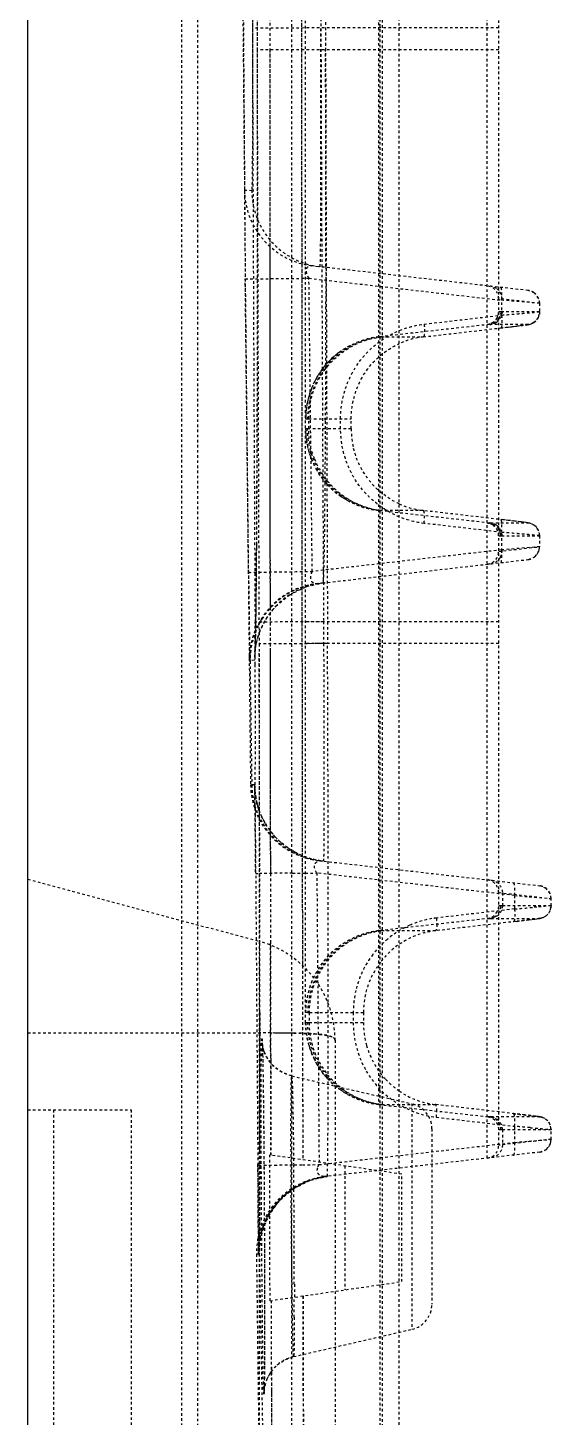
# Model space of a CAD drawing. Header units: millimetres. Extents: x 2604 to 3411, y 1248 to 1867.
# Drawn here: x 3254.2 to 3274.7, y 1480 to 1534.2 of the extents above; entities that cross this region are included whole.
import ezdxf

# ---------------------------------------------------------------- set-up
doc = ezdxf.new("R2010")
doc.units = ezdxf.units.MM
doc.linetypes.add('HIDDEN', pattern=[0.2, 0.1, -0.1])
doc.layers.add('DEFAULT_2', color=8, linetype='HIDDEN')

msp = doc.modelspace()

# ---------------------------------------------------------------- linework, layer by layer
at = {"color": 7, "linetype": 'Continuous'}
msp.add_line((3254.223, 1355.021), (3254.223, 1785.021), dxfattribs=at)
at = {"layer": 'DEFAULT_2', "color": 8, "linetype": 'HIDDEN'}
for p, q in [((3268.726, 1448.935), (3268.726, 1703.845)), ((3267.971, 1692.99), (3267.971, 1452.453)), ((3268.061, 1693.352), (3268.061, 1451.562)), ((3260.229, 1691.586), (3260.229, 1453.415)), ((3260.847, 1691.569), (3260.847, 1453.446)), ((3264.524, 1691.391), (3264.521, 1453.786)), ((3272.163, 1490.139), (3272.163, 1648.343)), ((3272.609, 1490.638), (3272.609, 1647.844)), ((3267.923, 1646.252), (3267.923, 1492.23)), ((3265.071, 1495.425), (3265.071, 1643.057)), ((3262.485, 1555.858), (3262.712, 1524.445)), ((3263.159, 1543.081), (3263.178, 1533.388)), ((3272.609, 1534.25), (3262.994, 1534.239)), ((3265.849, 1534.251), (3265.851, 1533.395)), ((3263.177, 1533.388), (3263.178, 1533.388)), ((3263.177, 1533.388), (3263.179, 1521.17)), ((3272.609, 1533.395), (3263.193, 1533.388)), ((3263.669, 1533.389), (3263.671, 1525.753)), ((3262.677, 1527.917), (3262.965, 1527.904)), ((3262.684, 1527.92), (3262.685, 1527.65)), ((3262.686, 1527.919), (3262.684, 1527.919)), ((3262.685, 1527.65), (3262.693, 1526.632)), ((3262.693, 1526.632), (3262.714, 1524.527)), ((3263.671, 1525.753), (3263.682, 1511.621)), ((3273.763, 1523.996), (3265.359, 1524.954)), ((3265.857, 1524.93), (3265.856, 1524.37)), ((3262.712, 1524.445), (3262.921, 1504.701)), ((3262.843, 1512.996), (3262.714, 1524.445)), ((3265.201, 1524.476), (3272.719, 1523.619)), ((3265.33, 1513.033), (3265.201, 1524.476)), ((3274.205, 1523.497), (3272.623, 1523.678)), ((3272.719, 1523.035), (3272.741, 1523.664)), ((3272.614, 1523.171), (3272.609, 1523.171)), ((3272.629, 1523.172), (3272.614, 1523.171)), ((3272.69, 1523.171), (3272.629, 1523.172)), ((3272.704, 1523.171), (3272.69, 1523.171)), ((3272.741, 1523.17), (3272.704, 1523.171)), ((3274.211, 1523.497), (3272.719, 1523.619)), ((3274.205, 1523.17), (3272.741, 1523.17)), ((3274.205, 1523.497), (3274.211, 1523.497)), ((3274.205, 1523.497), (3274.205, 1523.17)), ((3274.211, 1523.17), (3274.205, 1523.17)), ((3272.246, 1522.672), (3267.923, 1522.188)), ((3269.698, 1522.685), (3272.719, 1523.035)), ((3273.761, 1522.671), (3272.297, 1522.671)), ((3272.966, 1522.568), (3273.442, 1522.626)), ((3273.442, 1522.626), (3273.645, 1522.652)), ((3267.924, 1522.188), (3267.989, 1522.187)), ((3268.034, 1522.186), (3269.666, 1522.186)), ((3269.666, 1522.186), (3272.966, 1522.568)), ((3263.179, 1521.17), (3263.149, 1514.111)), ((3265.847, 1521.037), (3265.845, 1520.426)), ((3265.071, 1518.993), (3265.072, 1518.993)), ((3265.072, 1518.993), (3265.072, 1518.993)), ((3265.072, 1518.993), (3265.107, 1518.993)), ((3265.107, 1518.993), (3265.144, 1518.992)), ((3265.144, 1518.992), (3265.194, 1518.991)), ((3265.194, 1518.991), (3266.851, 1518.991)), ((3265.194, 1518.604), (3265.194, 1518.991)), ((3265.838, 1518.899), (3265.836, 1518.506)), ((3266.438, 1518.604), (3266.438, 1518.991)), ((3266.851, 1518.604), (3266.851, 1518.991)), ((3265.071, 1518.602), (3265.071, 1518.602)), ((3265.072, 1518.602), (3265.071, 1518.602)), ((3265.144, 1518.604), (3265.072, 1518.602)), ((3265.194, 1518.604), (3265.144, 1518.604)), ((3266.851, 1518.604), (3265.194, 1518.604)), ((3265.827, 1517.132), (3265.822, 1516.483)), ((3272.246, 1514.923), (3267.923, 1515.407)), ((3267.989, 1515.408), (3267.924, 1515.407)), ((3269.666, 1515.409), (3268.034, 1515.409)), ((3273.206, 1514.999), (3269.666, 1515.409)), ((3272.689, 1515.06), (3272.688, 1515.06)), ((3273.526, 1514.959), (3273.206, 1514.999)), ((3272.719, 1514.56), (3269.698, 1514.91)), ((3272.297, 1514.924), (3273.761, 1514.924)), ((3272.741, 1513.831), (3272.719, 1514.56)), ((3263.149, 1514.111), (3263.129, 1511.876)), ((3272.609, 1514.425), (3272.611, 1514.424)), ((3272.609, 1513.815), (3274.205, 1513.998)), ((3272.614, 1514.424), (3272.655, 1514.423)), ((3272.655, 1514.423), (3272.69, 1514.424)), ((3272.69, 1514.424), (3272.723, 1514.425)), ((3274.211, 1513.998), (3272.719, 1513.875)), ((3272.723, 1514.425), (3274.205, 1514.425)), ((3274.205, 1514.425), (3274.211, 1514.425)), ((3274.205, 1514.425), (3274.205, 1513.998)), ((3274.205, 1513.998), (3274.211, 1513.998)), ((3272.719, 1513.875), (3265.33, 1513.033)), ((3265.539, 1512.561), (3273.763, 1513.499)), ((3263.129, 1511.876), (3263.116, 1510.941)), ((3263.682, 1511.621), (3263.683, 1510.205)), ((3265.771, 1511.072), (3263.098, 1511.055)), ((3263.116, 1510.941), (3263.107, 1510.481)), ((3272.609, 1511.072), (3265.071, 1511.072)), ((3265.771, 1511.072), (3265.774, 1510.214)), ((3265.927, 1510.218), (3263.253, 1510.205)), ((3263.253, 1510.205), (3263.254, 1510.205)), ((3263.253, 1510.205), (3263.258, 1465.442)), ((3263.253, 1510.205), (3263.255, 1509.88)), ((3263.683, 1510.205), (3263.683, 1509.933)), ((3272.609, 1510.218), (3265.071, 1510.218)), ((3263.068, 1509.57), (3262.866, 1509.541)), ((3263.092, 1509.946), (3263.091, 1509.933)), ((3263.683, 1509.933), (3263.684, 1509.541)), ((3262.866, 1509.541), (3262.901, 1509.529)), ((3262.901, 1509.529), (3262.895, 1509.529)), ((3262.901, 1509.529), (3262.968, 1504.702)), ((3263.684, 1509.541), (3263.69, 1504.699)), ((3262.921, 1504.699), (3263.076, 1504.706)), ((3263.095, 1504.705), (3262.921, 1504.698)), ((3262.968, 1504.696), (3262.921, 1504.699)), ((3262.921, 1504.698), (3262.968, 1504.696)), ((3263.69, 1504.699), (3263.69, 1504.515)), ((3263.084, 1504.515), (3263.082, 1504.547)), ((3263.082, 1504.539), (3263.084, 1504.474)), ((3263.084, 1504.474), (3263.09, 1504.218)), ((3263.09, 1504.218), (3263.099, 1503.545)), ((3263.69, 1504.515), (3263.693, 1502.722)), ((3263.099, 1503.545), (3263.12, 1501.357)), ((3263.693, 1502.722), (3263.695, 1501.244)), ((3265.595, 1501.749), (3274.215, 1500.767)), ((3254.223, 1501.021), (3263.258, 1498.6)), ((3263.12, 1501.357), (3263.226, 1487.218)), ((3263.121, 1501.244), (3263.121, 1501.244)), ((3263.695, 1501.244), (3263.699, 1498.6)), ((3264.559, 1501.258), (3265.056, 1501.262)), ((3265.056, 1501.262), (3265.509, 1501.265)), ((3273.228, 1500.386), (3265.509, 1501.265)), ((3265.509, 1501.265), (3265.597, 1489.884)), ((3272.609, 1500.502), (3274.654, 1500.269)), ((3272.756, 1500.485), (3272.756, 1499.993)), ((3273.228, 1500.386), (3273.228, 1499.862)), ((3273.228, 1500.386), (3273.799, 1500.339)), ((3273.228, 1499.862), (3270.179, 1499.508)), ((3272.609, 1499.993), (3272.615, 1499.994)), ((3272.615, 1499.994), (3272.7, 1499.994)), ((3272.7, 1499.994), (3272.756, 1499.993)), ((3272.756, 1499.993), (3274.654, 1499.993)), ((3273.799, 1500.339), (3274.586, 1500.274)), ((3274.094, 1499.936), (3273.926, 1499.921)), ((3274.586, 1500.274), (3274.661, 1500.268)), ((3274.661, 1500.268), (3274.654, 1500.269)), ((3274.654, 1499.993), (3274.654, 1500.269)), ((3274.654, 1499.993), (3274.661, 1499.992)), ((3272.255, 1499.494), (3267.923, 1499.011)), ((3273.286, 1499.375), (3270.132, 1499.008)), ((3272.312, 1499.494), (3274.21, 1499.494)), ((3273.286, 1499.375), (3273.786, 1499.434)), ((3273.786, 1499.434), (3274.019, 1499.464)), ((3267.997, 1499.009), (3267.924, 1499.011)), ((3270.132, 1499.008), (3268.047, 1499.008)), ((3263.699, 1498.6), (3263.699, 1498.433)), ((3263.699, 1498.433), (3263.699, 1498.6)), ((3263.699, 1498.433), (3263.705, 1494.797)), ((3263.714, 1490.254), (3263.699, 1498.433)), ((3264.946, 1497.636), (3264.96, 1490.073)), ((3263.285, 1495.814), (3263.276, 1489.19)), ((3265.072, 1495.815), (3265.071, 1495.815)), ((3265.152, 1495.814), (3265.072, 1495.815)), ((3265.208, 1495.813), (3265.152, 1495.814)), ((3267.328, 1495.813), (3265.208, 1495.813)), ((3265.208, 1495.813), (3265.208, 1495.427)), ((3266.932, 1495.813), (3266.932, 1495.427)), ((3267.328, 1495.813), (3267.328, 1495.427)), ((3254.223, 1495.021), (3263.258, 1495.021)), ((3265.071, 1495.425), (3265.072, 1495.425)), ((3265.072, 1495.425), (3265.152, 1495.426)), ((3265.152, 1495.426), (3265.208, 1495.427)), ((3265.208, 1495.427), (3267.328, 1495.427)), ((3263.386, 1494.437), (3263.393, 1494.168)), ((3263.705, 1494.797), (3263.706, 1494.64)), ((3263.706, 1494.64), (3263.707, 1493.907)), ((3266.223, 1494.736), (3266.223, 1469.305)), ((3263.393, 1494.168), (3263.401, 1493.802)), ((3263.707, 1493.907), (3263.708, 1493.342)), ((3263.401, 1493.802), (3263.417, 1492.786)), ((3263.708, 1493.342), (3263.714, 1490.254)), ((3264.529, 1493.343), (3269.222, 1492.259)), ((3263.417, 1492.786), (3263.44, 1490.613)), ((3267.923, 1492.229), (3272.255, 1491.746)), ((3267.924, 1492.229), (3267.997, 1492.231)), ((3268.047, 1492.232), (3270.132, 1492.232)), ((3269.222, 1492.259), (3269.222, 1483.458)), ((3273.631, 1491.825), (3270.132, 1492.232)), ((3254.223, 1492.021), (3258.265, 1492.021)), ((3255.223, 1492.021), (3255.223, 1472.021)), ((3258.265, 1492.021), (3258.265, 1472.021)), ((3270.179, 1491.733), (3273.228, 1491.379)), ((3274.21, 1491.747), (3272.312, 1491.747)), ((3273.181, 1491.878), (3273.18, 1491.878)), ((3273.864, 1491.796), (3273.631, 1491.825)), ((3270.001, 1491.28), (3270.001, 1484.437)), ((3272.615, 1491.246), (3272.609, 1491.247)), ((3272.7, 1491.247), (3272.615, 1491.246)), ((3272.756, 1491.247), (3272.7, 1491.247)), ((3274.654, 1491.247), (3272.756, 1491.247)), ((3272.756, 1491.247), (3272.756, 1490.655)), ((3273.228, 1491.379), (3273.228, 1490.754)), ((3274.661, 1491.248), (3274.654, 1491.247)), ((3274.654, 1490.871), (3274.654, 1491.247)), ((3263.44, 1490.613), (3263.463, 1486.742)), ((3265.597, 1489.884), (3273.228, 1490.754)), ((3274.654, 1490.871), (3272.609, 1490.638)), ((3273.228, 1490.754), (3273.798, 1490.801)), ((3273.798, 1490.801), (3274.582, 1490.865)), ((3274.582, 1490.865), (3274.661, 1490.872)), ((3274.661, 1490.872), (3274.654, 1490.871)), ((3263.281, 1490.427), (3263.28, 1490.23)), ((3268.826, 1489.512), (3263.668, 1490.261)), ((3263.682, 1484.573), (3263.668, 1490.261)), ((3264.602, 1490.138), (3264.604, 1489.908)), ((3274.214, 1490.372), (3265.839, 1489.418)), ((3263.209, 1489.859), (3263.209, 1489.859)), ((3264.629, 1489.876), (3264.945, 1489.879)), ((3264.945, 1489.879), (3265.597, 1489.884)), ((3266.606, 1489.834), (3266.606, 1484.998)), ((3268.826, 1485.32), (3268.826, 1489.512)), ((3263.276, 1489.19), (3263.268, 1487.67)), ((3265.782, 1489.409), (3265.897, 1489.425)), ((3263.268, 1487.67), (3263.262, 1487.088)), ((3263.226, 1487.218), (3263.227, 1486.654)), ((3263.224, 1486.402), (3263.15, 1486.391)), ((3263.263, 1486.38), (3263.15, 1486.392)), ((3263.15, 1486.391), (3263.593, 1452.716)), ((3263.234, 1486.382), (3263.263, 1486.38)), ((3263.463, 1486.742), (3263.468, 1483.355)), ((3263.682, 1484.573), (3268.826, 1485.32)), ((3264.631, 1485.216), (3264.631, 1484.677)), ((3265.064, 1452.653), (3264.971, 1484.76)), ((3263.726, 1484.58), (3263.731, 1482.39)), ((3263.726, 1484.58), (3263.775, 1465.634)), ((3263.468, 1483.355), (3263.463, 1482.016)), ((3264.606, 1482.392), (3269.222, 1483.458)), ((3263.463, 1482.016), (3263.46, 1481.566)), ((3263.731, 1482.39), (3263.732, 1481.757)), ((3263.732, 1481.757), (3263.734, 1481.076)), ((3263.734, 1481.076), (3263.734, 1480.922)), ((3263.734, 1480.922), (3263.747, 1475.849))]:
    msp.add_line(p, q, dxfattribs=at)
for points in [[(3274.211, 1523.497), (3274.178, 1523.678), (3274.016, 1523.894), (3273.766, 1523.996)], [(3273.645, 1522.652), (3273.712, 1522.661), (3273.761, 1522.668), (3273.803, 1522.675), (3273.876, 1522.696), (3273.987, 1522.751), (3274.094, 1522.847), (3274.174, 1522.98), (3274.211, 1523.146), (3274.211, 1523.17)], [(3274.211, 1514.425), (3274.211, 1514.454), (3274.171, 1514.622), (3274.086, 1514.757), (3273.975, 1514.852), (3273.86, 1514.905), (3273.795, 1514.921), (3273.76, 1514.927), (3273.721, 1514.933), (3273.67, 1514.94), (3273.526, 1514.959)], [(3273.766, 1513.499), (3274.021, 1513.604), (3274.182, 1513.828), (3274.211, 1513.998)], [(3263.091, 1509.933), (3263.09, 1509.901), (3263.09, 1509.904), (3263.099, 1509.989), (3263.138, 1510.222), (3263.259, 1510.642), (3263.512, 1511.163), (3263.913, 1511.681), (3264.45, 1512.123), (3265.117, 1512.445), (3265.742, 1512.585)], [(3263.107, 1510.481), (3263.099, 1510.148), (3263.095, 1510.03), (3263.092, 1509.946)], [(3265.749, 1501.732), (3265.657, 1501.744), (3265.299, 1501.818), (3264.962, 1501.931), (3264.651, 1502.079), (3264.365, 1502.255), (3264.107, 1502.457), (3263.876, 1502.681), (3263.673, 1502.926), (3263.499, 1503.187), (3263.358, 1503.454), (3263.248, 1503.722), (3263.169, 1503.983), (3263.117, 1504.234), (3263.089, 1504.452), (3263.084, 1504.515)], [(3274.661, 1500.268), (3274.627, 1500.45), (3274.465, 1500.666), (3274.215, 1500.767)], [(3274.019, 1499.464), (3274.103, 1499.475), (3274.167, 1499.484), (3274.215, 1499.491), (3274.261, 1499.5), (3274.35, 1499.528), (3274.461, 1499.591), (3274.562, 1499.693), (3274.634, 1499.829), (3274.661, 1499.992)], [(3264.529, 1493.343), (3264.152, 1493.485), (3263.832, 1493.718), (3263.597, 1494.004), (3263.454, 1494.3), (3263.392, 1494.535), (3263.379, 1494.63), (3263.378, 1494.64)], [(3263.378, 1494.64), (3263.378, 1494.638), (3263.38, 1494.602), (3263.383, 1494.533), (3263.386, 1494.437)], [(3274.661, 1491.248), (3274.66, 1491.284), (3274.617, 1491.453), (3274.529, 1491.588), (3274.414, 1491.681), (3274.301, 1491.73), (3274.241, 1491.745), (3274.205, 1491.751), (3274.165, 1491.757), (3274.111, 1491.764), (3274.044, 1491.773), (3273.864, 1491.796)], [(3274.215, 1490.372), (3274.47, 1490.478), (3274.631, 1490.701), (3274.661, 1490.872)], [(3263.242, 1486.756), (3263.3, 1487.019), (3263.427, 1487.472), (3263.68, 1487.998), (3264.073, 1488.511), (3264.609, 1488.957), (3265.281, 1489.284), (3265.915, 1489.427)], [(3263.277, 1486.993), (3263.334, 1487.238), (3263.414, 1487.484), (3263.519, 1487.729), (3263.648, 1487.971), (3263.802, 1488.205), (3263.982, 1488.428), (3264.185, 1488.637), (3264.413, 1488.829), (3264.666, 1489.001), (3264.941, 1489.151), (3265.239, 1489.274), (3265.557, 1489.366), (3265.784, 1489.41)], [(3263.262, 1487.088), (3263.257, 1486.832), (3263.255, 1486.744), (3263.254, 1486.684), (3263.253, 1486.676)], [(3263.226, 1486.523), (3263.226, 1486.527), (3263.228, 1486.588), (3263.242, 1486.756)], [(3263.227, 1486.654), (3263.226, 1486.533), (3263.226, 1486.523)], [(3263.253, 1486.676), (3263.253, 1486.657), (3263.254, 1486.674), (3263.262, 1486.768)], [(3263.451, 1481.075), (3263.451, 1481.058), (3263.454, 1481.098), (3263.48, 1481.259), (3263.564, 1481.519), (3263.722, 1481.801), (3263.962, 1482.065), (3264.28, 1482.275), (3264.606, 1482.392)], [(3263.46, 1481.566), (3263.456, 1481.255), (3263.453, 1481.151), (3263.452, 1481.082), (3263.451, 1481.075)]]:
    msp.add_lwpolyline(points, dxfattribs=at)
for centre, radius, start, end in [((26375.927, 1535.698), 23111.012, 179.7026243, 180.1131093), ((15571.86, 1562.13), 12306.042, 179.6920846, 180.2416983), ((13296.395, 1567.624), 10033.456, 179.6584916, 180.1906419), ((13284.908, 1567.624), 10019.296, 180.0538204, 180.3233974), ((26373.523, 1535.743), 23108.608, 179.9463304, 180.0944827), ((13296.141, 1567.625), 10033.203, 180.0643256, 180.3230487), ((15557.857, 1562.125), 12294.713, 180.0264855, 180.2419581), ((26390.828, 1535.69), 23127.159, 179.9485907, 180.0918874), ((8464.352, 1579.375), 5201.921, 180.259557, 180.566756), ((1142.004, 1527.762), 2123.854, 359.923609, 0.151977), ((3265.699, 1527.95), 3.015, 180.5586, 263.4977), ((3265.98, 1527.918), 3.015, 180.2502, 263.4939), ((3272.106, 1523.679), 0.502, 0, 83.5), ((3272.106, 1523.171), 0.502, 276.5, 0), ((3272.296, 1524.534), 1.863, 268.9497, 270.0422), ((3272.24, 1523.168), 0.5, 304.4058, 319.3911), ((3268.287, 1518.993), 3.216, 96.5, 180), ((3270.034, 1519.043), 3.165, 96.6662, 114.4207), ((3268.369, 1518.824), 3.395, 117.1185, 126.3225), ((3268.487, 1518.922), 3.419, 152.9077, 158.6382), ((3268.287, 1518.602), 3.216, 180, 263.5), ((3270.119, 1518.606), 3.268, 180.0267, 193.2975), ((3268.483, 1518.671), 3.414, 201.0132, 207.7996), ((3268.403, 1518.595), 3.207, 201.2858, 263.4045), ((3268.379, 1518.788), 3.415, 235.741, 242.5226), ((3270.035, 1518.555), 3.168, 245.5495, 263.3251), ((3263.916, 1438.341), 77.219, 82.89629, 83.47705), ((3272.106, 1514.425), 0.502, 0.0054, 83.5007), ((3272.29, 1513.459), 1.465, 90.4511, 91.7349), ((3272.24, 1514.427), 0.5, 40.6089, 55.5942), ((3273.704, 1514.427), 0.501, 27.6996, 83.4183), ((3272.106, 1513.815), 0.502, 276.5, 0), ((3265.88, 1509.566), 3.015, 96.5, 180.4797), ((3265.916, 1509.57), 3.015, 96.502, 180.7669), ((3266.083, 1509.589), 3.015, 96.5007, 180.3586), ((3265.967, 1509.537), 3.08, 147.6759, 152.7664), ((-441.837, 1494.784), 3705.123, 0.058195, 0.233448), ((3265.936, 1504.745), 3.015, 180.8747, 263.5), ((3265.983, 1504.74), 3.015, 180.8225, 263.5006), ((3266.091, 1504.727), 3.015, 180.4053, 263.5004), ((3266.886, 1173.342), 327.924, 90.40662, 90.63067), ((3272.106, 1500.502), 0.502, 0, 83.5), ((3272.112, 1499.994), 0.502, 276.4884, 0.0214), ((3272.198, 1499.993), 0.502, 276.5879, 0.0623), ((3258.325, 1678.166), 178.926, 274.77759, 275.00204), ((3270.606, 1495.882), 3.651, 99.465, 113.7223), ((3270.594, 1495.943), 3.589, 96.6332, 99.4413), ((3268.287, 1495.815), 3.216, 96.5, 180), ((3270.594, 1495.914), 3.617, 113.7534, 129.9361), ((3270.499, 1495.885), 3.145, 96.7022, 129.2239), ((3262.223, 1494.736), 4, 0, 75), ((568.32, 1495.5), 2694.965, 359.892142, 0.064774), ((3270.646, 1495.84), 3.708, 129.9673, 142.6529), ((3270.539, 1495.84), 3.204, 129.2592, 142.7003), ((3270.564, 1495.823), 3.235, 142.7416, 179.9742), ((3270.719, 1495.811), 3.787, 166.7327, 179.9727), ((3263.516, 1331.96), 163.061, 89.92956, 90.09038), ((3263.597, 1409.164), 85.856, 89.75718, 89.92088), ((3263.727, 1437.687), 57.334, 89.12217, 89.76567), ((3268.287, 1495.425), 3.216, 180, 263.5), ((3270.688, 1495.424), 3.756, 180.0287, 210.1734), ((3270.612, 1495.429), 3.285, 180.0429, 195.7359), ((3264.843, 1494.805), 1.477, 180.3067, 186.2989), ((3268.53, 1495.513), 3.465, 196.3249, 201.0354), ((3270.563, 1495.417), 3.234, 195.7661, 222.9484), ((3268.503, 1495.503), 3.437, 201.0286, 205.3919), ((3268.442, 1495.473), 3.369, 205.3963, 207.7613), ((3270.644, 1495.4), 3.706, 210.1894, 234.5964), ((3268.132, 1495.292), 3.011, 222.5847, 229.984), ((3268.284, 1495.471), 3.246, 229.9614, 235.7023), ((3268.379, 1495.61), 3.415, 235.7005, 242.5236), ((3270.525, 1495.387), 3.186, 223.0205, 235.5587), ((3270.499, 1495.354), 3.144, 235.5903, 263.2989), ((3270.596, 1495.319), 3.611, 234.6633, 263.377), ((3268.996, 1491.28), 1.005, 0, 77), ((3272.112, 1491.247), 0.502, 359.9786, 83.5116), ((3272.198, 1491.247), 0.502, 359.9377, 83.4121), ((3256.319, 1289.532), 202.554, 85.03936, 85.21143), ((3272.106, 1490.638), 0.502, 276.5, 0), ((3271.037, 1490.516), 2.203, 3.9611, 6.1932), ((2824.436, 1485.363), 440.192, 0.47109, 0.59156), ((3266.165, 1486.421), 3.015, 96.5, 180.572), ((3266.278, 1486.433), 3.015, 96.5011, 181.0215), ((2729.874, 1484.584), 534.757, 0.06776, 0.4713), ((3266.247, 1486.45), 2.995, 110.9165, 113.8116), ((3266.23, 1486.437), 3.003, 131.6993, 147.5131), ((3266.265, 1486.392), 3.06, 129.1734, 131.6343), ((3228.686, 1487.443), 34.578, 358.866, 359.0468), ((8467.393, 1579.42), 5204.962, 181.024072, 181.359285), ((2976.036, 1484.793), 288.594, 359.82776, 359.97701), ((3268.996, 1484.437), 1.005, 283, 0), ((3264.919, 1480.93), 1.476, 174.4522, 180.33)]:
    msp.add_arc(centre, radius, start, end, dxfattribs=at)
for points in [[(3263.678, 1556.441), (3263.672, 1548.757), (3263.668, 1541.073), (3263.669, 1533.389)], [(3272.62, 1523.992), (3272.593, 1524.024), (3272.561, 1524.051), (3272.527, 1524.075)], [(3272.614, 1523.171), (3272.614, 1523.091), (3272.593, 1523.008), (3272.556, 1522.937)], [(3272.69, 1523.171), (3272.69, 1523.079), (3272.663, 1522.984), (3272.615, 1522.906)], [(3272.741, 1523.17), (3272.741, 1523.054), (3272.696, 1522.931), (3272.62, 1522.843)], [(3272.395, 1522.756), (3272.328, 1522.711), (3272.248, 1522.681), (3272.168, 1522.672)], [(3272.472, 1522.756), (3272.405, 1522.711), (3272.326, 1522.681), (3272.246, 1522.672)], [(3272.523, 1522.755), (3272.456, 1522.71), (3272.377, 1522.68), (3272.297, 1522.671)], [(3272.556, 1522.937), (3272.518, 1522.865), (3272.462, 1522.802), (3272.395, 1522.756)], [(3272.615, 1522.906), (3272.579, 1522.847), (3272.529, 1522.795), (3272.472, 1522.756)], [(3273.987, 1522.755), (3273.921, 1522.71), (3273.841, 1522.68), (3273.761, 1522.671)], [(3267.989, 1522.187), (3268.004, 1522.186), (3268.019, 1522.186), (3268.034, 1522.186)], [(3265.415, 1517.431), (3265.27, 1517.801), (3265.194, 1518.206), (3265.194, 1518.604)], [(3265.889, 1516.46), (3265.722, 1516.647), (3265.579, 1516.857), (3265.462, 1517.079)], [(3266.456, 1515.966), (3266.249, 1516.107), (3266.056, 1516.273), (3265.889, 1516.46)], [(3268.034, 1515.409), (3268.019, 1515.409), (3268.004, 1515.409), (3267.989, 1515.408)], [(3272.395, 1514.839), (3272.328, 1514.884), (3272.248, 1514.914), (3272.168, 1514.923)], [(3272.472, 1514.839), (3272.405, 1514.884), (3272.326, 1514.914), (3272.246, 1514.923)], [(3272.523, 1514.84), (3272.456, 1514.885), (3272.377, 1514.915), (3272.297, 1514.924)], [(3272.615, 1514.689), (3272.579, 1514.748), (3272.529, 1514.8), (3272.472, 1514.839)], [(3272.69, 1514.424), (3272.69, 1514.516), (3272.663, 1514.611), (3272.615, 1514.689)], [(3272.741, 1514.425), (3272.741, 1514.541), (3272.696, 1514.664), (3272.62, 1514.753)], [(3274.205, 1514.425), (3274.205, 1514.505), (3274.185, 1514.588), (3274.147, 1514.659)], [(3272.62, 1513.503), (3272.643, 1513.53), (3272.663, 1513.56), (3272.68, 1513.591)], [(3263.248, 1503.775), (3263.15, 1504.073), (3263.097, 1504.391), (3263.095, 1504.705)], [(3265.652, 1501.735), (3265.684, 1501.737), (3265.717, 1501.735), (3265.749, 1501.732)], [(3272.255, 1499.494), (3272.274, 1499.494), (3272.293, 1499.494), (3272.312, 1499.494)], [(3268.047, 1499.008), (3268.03, 1499.008), (3268.013, 1499.009), (3267.997, 1499.009)], [(3267.698, 1498.089), (3267.383, 1497.676), (3267.152, 1497.186), (3267.033, 1496.681)], [(3265.915, 1493.255), (3265.736, 1493.449), (3265.584, 1493.671), (3265.461, 1493.904)], [(3267.997, 1492.231), (3268.013, 1492.232), (3268.03, 1492.232), (3268.047, 1492.232)], [(3272.312, 1491.747), (3272.293, 1491.747), (3272.274, 1491.746), (3272.255, 1491.746)], [(3263.682, 1484.573), (3263.677, 1486.469), (3263.672, 1488.365), (3263.668, 1490.261)], [(3265.559, 1489.804), (3265.57, 1489.831), (3265.583, 1489.858), (3265.597, 1489.884)], [(3265.898, 1489.425), (3265.864, 1489.421), (3265.83, 1489.419), (3265.795, 1489.421)], [(3264.971, 1484.76), (3264.984, 1478.663), (3265.007, 1472.565), (3265.024, 1466.468)]]:
    msp.add_open_spline(points, degree=3, dxfattribs=at)
for points, knots in [([(3262.994, 1534.239), (3262.995, 1533.827), (3262.997, 1533.019), (3262.998, 1531.845), (3262.997, 1530.764), (3262.994, 1529.939), (3262.991, 1529.357), (3262.988, 1528.988), (3262.985, 1528.669), (3262.982, 1528.404), (3262.978, 1528.196), (3262.976, 1528.057), (3262.972, 1527.979), (3262.971, 1527.937), (3262.967, 1527.92), (3262.968, 1527.904), (3262.965, 1527.904)], [0, 0, 0, 0, 0.195082, 0.382814, 0.555691, 0.707247, 0.773141, 0.831594, 0.882031, 0.923959, 0.957001, 0.980806, 0.989174, 0.995166, 0.99877, 1, 1, 1, 1]), ([(3265.639, 1524.922), (3265.642, 1524.922), (3265.639, 1524.946), (3265.646, 1524.97), (3265.645, 1525.031), (3265.648, 1525.107), (3265.65, 1525.208), (3265.653, 1525.384), (3265.656, 1525.658), (3265.66, 1526.048), (3265.663, 1526.517), (3265.665, 1527.061), (3265.668, 1527.918), (3265.671, 1529.132), (3265.672, 1530.725), (3265.671, 1532.453), (3265.669, 1533.643), (3265.667, 1534.25)], [0, 0, 0, 0, 0.001206, 0.004805, 0.010794, 0.019161, 0.029891, 0.042967, 0.076009, 0.117937, 0.168377, 0.226832, 0.292731, 0.444301, 0.617189, 0.804922, 1, 1, 1, 1]), ([(3263.178, 1533.388), (3263.181, 1531.84), (3263.186, 1528.803), (3263.185, 1524.395), (3263.179, 1520.909), (3263.171, 1518.334), (3263.164, 1516.608), (3263.155, 1515.044), (3263.146, 1513.656), (3263.136, 1512.457), (3263.126, 1511.583), (3263.118, 1510.987), (3263.111, 1510.62), (3263.105, 1510.308), (3263.098, 1510.051), (3263.092, 1509.85), (3263.086, 1509.718), (3263.08, 1509.642), (3263.077, 1509.603), (3263.073, 1509.585), (3263.071, 1509.571), (3263.068, 1509.57)], [0, 0, 0, 0, 0.194977, 0.382455, 0.555243, 0.634027, 0.706715, 0.772601, 0.831063, 0.881526, 0.923519, 0.941203, 0.956624, 0.969747, 0.98054, 0.988971, 0.995025, 0.997159, 0.998695, 0.999637, 1, 1, 1, 1]), ([(3265.357, 1524.954), (3265.31, 1524.959), (3265.214, 1524.963), (3265.073, 1524.863), (3265.092, 1524.657), (3265.159, 1524.54), (3265.201, 1524.476)], [0, 0, 0, 0, 0.209, 0.403469, 0.667293, 1, 1, 1, 1]), ([(3262.714, 1524.445), (3262.712, 1524.448), (3262.74, 1524.443), (3262.757, 1524.449), (3262.82, 1524.447), (3262.893, 1524.45), (3262.995, 1524.45), (3263.173, 1524.453), (3263.449, 1524.456), (3263.829, 1524.461), (3264.263, 1524.466), (3264.726, 1524.471), (3265.042, 1524.474), (3265.201, 1524.476)], [0, 0, 0, 0, 0.003992, 0.016553, 0.038087, 0.068997, 0.109545, 0.159401, 0.285066, 0.441097, 0.618685, 0.808106, 1, 1, 1, 1]), ([(3265.856, 1524.37), (3265.855, 1524.081), (3265.853, 1522.97), (3265.85, 1521.859), (3265.847, 1521.037)], [0, 0, 0, 0, 0.260249, 1, 1, 1, 1]), ([(3272.527, 1524.075), (3272.475, 1524.111), (3272.398, 1524.146), (3272.317, 1524.161), (3272.297, 1524.163)], [0, 0, 0, 0, 0.761362, 1, 1, 1, 1]), ([(3272.741, 1523.664), (3272.741, 1523.692), (3272.73, 1523.81), (3272.678, 1523.924), (3272.62, 1523.992)], [0, 0, 0, 0, 0.238946, 1, 1, 1, 1]), ([(3272.719, 1523.619), (3272.726, 1523.68), (3272.735, 1523.795), (3272.736, 1523.955), (3272.726, 1524.052), (3272.704, 1524.117), (3272.688, 1524.119)], [0, 0, 0, 0, 0.359694, 0.686855, 0.904499, 1, 1, 1, 1]), ([(3273.987, 1523.912), (3273.969, 1523.923), (3273.9, 1523.964), (3273.82, 1523.99), (3273.761, 1523.996)], [0, 0, 0, 0, 0.261163, 1, 1, 1, 1]), ([(3274.205, 1523.497), (3274.205, 1523.536), (3274.185, 1523.695), (3274.087, 1523.844), (3273.987, 1523.912)], [0, 0, 0, 0, 0.243544, 1, 1, 1, 1]), ([(3272.719, 1523.035), (3272.915, 1523.051), (3273.198, 1523.075), (3273.554, 1523.106), (3273.774, 1523.126), (3273.953, 1523.142), (3274.074, 1523.153), (3274.144, 1523.162), (3274.181, 1523.164), (3274.197, 1523.169), (3274.211, 1523.167), (3274.211, 1523.17)], [0, 0, 0, 0, 0.394086, 0.566703, 0.715881, 0.837051, 0.926471, 0.958363, 0.981359, 0.995261, 1, 1, 1, 1]), ([(3274.205, 1523.17), (3274.205, 1523.09), (3274.165, 1522.926), (3274.053, 1522.801), (3273.987, 1522.755)], [0, 0, 0, 0, 0.500334, 1, 1, 1, 1]), ([(3266.438, 1518.991), (3266.438, 1519.441), (3266.603, 1520.348), (3267.312, 1521.523), (3268.386, 1522.367), (3269.257, 1522.635), (3269.698, 1522.685)], [0, 0, 0, 0, 0.251982, 0.502759, 0.752009, 1, 1, 1, 1]), ([(3269.698, 1522.685), (3269.705, 1522.622), (3269.714, 1522.507), (3269.714, 1522.347), (3269.706, 1522.252), (3269.683, 1522.187), (3269.666, 1522.186)], [0, 0, 0, 0, 0.372549, 0.689164, 0.903952, 1, 1, 1, 1]), ([(3272.246, 1522.672), (3272.239, 1522.672), (3272.219, 1522.673), (3272.198, 1522.673), (3272.184, 1522.673)], [0, 0, 0, 0, 0.312819, 1, 1, 1, 1]), ([(3272.719, 1523.035), (3272.726, 1522.972), (3272.736, 1522.856), (3272.735, 1522.697), (3272.728, 1522.602), (3272.705, 1522.537), (3272.688, 1522.536)], [0, 0, 0, 0, 0.372549, 0.689164, 0.903952, 1, 1, 1, 1]), ([(3272.688, 1522.536), (3272.837, 1522.553), (3273.086, 1522.581), (3273.494, 1522.633), (3273.586, 1522.641), (3273.778, 1522.671), (3273.761, 1522.671)], [0, 0, 0, 0, 0.416663, 0.749676, 0.953641, 1, 1, 1, 1]), ([(3267.989, 1522.187), (3267.615, 1522.144), (3266.861, 1521.902), (3265.897, 1521.188), (3265.298, 1520.147), (3265.144, 1519.369), (3265.144, 1518.992)], [0, 0, 0, 0, 0.243044, 0.499667, 0.75649, 1, 1, 1, 1]), ([(3265.194, 1518.991), (3265.194, 1519.379), (3265.337, 1520.163), (3265.953, 1521.179), (3266.889, 1521.91), (3267.65, 1522.142), (3268.034, 1522.186)], [0, 0, 0, 0, 0.250343, 0.500439, 0.750333, 1, 1, 1, 1]), ([(3267.924, 1522.188), (3267.832, 1522.178), (3267.451, 1522.115), (3267.082, 1521.98), (3266.821, 1521.846)], [0, 0, 0, 0, 0.239959, 1, 1, 1, 1]), ([(3266.358, 1521.56), (3266.167, 1521.419), (3265.813, 1521.093), (3265.551, 1520.691), (3265.443, 1520.479)], [0, 0, 0, 0, 0.500134, 1, 1, 1, 1]), ([(3266.851, 1518.991), (3266.851, 1519.599), (3267.204, 1520.835), (3268.178, 1521.675), (3268.725, 1521.924)], [0, 0, 0, 0, 0.502519, 1, 1, 1, 1]), ([(3265.845, 1520.426), (3265.844, 1520.295), (3265.842, 1519.786), (3265.84, 1519.277), (3265.838, 1518.899)], [0, 0, 0, 0, 0.258012, 1, 1, 1, 1]), ([(3265.303, 1520.168), (3265.265, 1520.071), (3265.136, 1519.692), (3265.072, 1519.289), (3265.072, 1518.993)], [0, 0, 0, 0, 0.259518, 1, 1, 1, 1]), ([(3265.295, 1517.447), (3265.259, 1517.542), (3265.134, 1517.915), (3265.072, 1518.311), (3265.072, 1518.602)], [0, 0, 0, 0, 0.259459, 1, 1, 1, 1]), ([(3267.989, 1515.408), (3267.615, 1515.451), (3266.861, 1515.693), (3265.896, 1516.407), (3265.298, 1517.449), (3265.144, 1518.226), (3265.144, 1518.604)], [0, 0, 0, 0, 0.243044, 0.499667, 0.75649, 1, 1, 1, 1]), ([(3265.836, 1518.506), (3265.835, 1518.387), (3265.832, 1517.928), (3265.829, 1517.47), (3265.827, 1517.132)], [0, 0, 0, 0, 0.26056, 1, 1, 1, 1]), ([(3269.698, 1514.91), (3269.256, 1514.961), (3268.384, 1515.229), (3267.31, 1516.075), (3266.602, 1517.249), (3266.438, 1518.155), (3266.438, 1518.604)], [0, 0, 0, 0, 0.248508, 0.497871, 0.748434, 1, 1, 1, 1]), ([(3268.723, 1515.672), (3268.286, 1515.871), (3267.491, 1516.483), (3267.05, 1517.383), (3266.939, 1517.854)], [0, 0, 0, 0, 0.498244, 1, 1, 1, 1]), ([(3265.822, 1516.483), (3265.819, 1516.11), (3265.808, 1514.986), (3265.797, 1513.862), (3265.775, 1513.111)], [0, 0, 0, 0, 0.331582, 1, 1, 1, 1]), ([(3267.924, 1515.407), (3267.83, 1515.418), (3267.442, 1515.482), (3267.068, 1515.621), (3266.803, 1515.759)], [0, 0, 0, 0, 0.239874, 1, 1, 1, 1]), ([(3269.698, 1514.91), (3269.705, 1514.973), (3269.714, 1515.088), (3269.714, 1515.248), (3269.706, 1515.343), (3269.683, 1515.408), (3269.666, 1515.409)], [0, 0, 0, 0, 0.372549, 0.689164, 0.903952, 1, 1, 1, 1]), ([(3272.719, 1514.56), (3272.726, 1514.623), (3272.736, 1514.738), (3272.736, 1514.897), (3272.728, 1514.993), (3272.706, 1515.058), (3272.689, 1515.06)], [0, 0, 0, 0, 0.370789, 0.686609, 0.902143, 1, 1, 1, 1]), ([(3272.168, 1514.923), (3272.172, 1514.923), (3272.198, 1514.922), (3272.224, 1514.923), (3272.246, 1514.923)], [0, 0, 0, 0, 0.138694, 1, 1, 1, 1]), ([(3272.614, 1514.424), (3272.614, 1514.505), (3272.574, 1514.668), (3272.462, 1514.794), (3272.395, 1514.839)], [0, 0, 0, 0, 0.500015, 1, 1, 1, 1]), ([(3274.211, 1514.425), (3274.211, 1514.428), (3274.197, 1514.426), (3274.181, 1514.432), (3274.144, 1514.434), (3274.075, 1514.442), (3273.953, 1514.453), (3273.775, 1514.47), (3273.554, 1514.489), (3273.198, 1514.52), (3272.916, 1514.544), (3272.719, 1514.56)], [0, 0, 0, 0, 0.004726, 0.018599, 0.04154, 0.073376, 0.162676, 0.283753, 0.432893, 0.605538, 1, 1, 1, 1]), ([(3273.761, 1514.924), (3273.78, 1514.924), (3273.565, 1514.956), (3273.546, 1514.957), (3273.465, 1514.967)], [0, 0, 0, 0, 0.189637, 1, 1, 1, 1]), ([(3273.761, 1513.498), (3273.878, 1513.512), (3274.113, 1513.63), (3274.205, 1513.877), (3274.205, 1513.998)], [0, 0, 0, 0, 0.494972, 1, 1, 1, 1]), ([(3272.297, 1513.331), (3272.326, 1513.335), (3272.447, 1513.361), (3272.559, 1513.431), (3272.62, 1513.503)], [0, 0, 0, 0, 0.238899, 1, 1, 1, 1]), ([(3272.68, 1513.591), (3272.709, 1513.647), (3272.735, 1513.728), (3272.741, 1513.811), (3272.741, 1513.831)], [0, 0, 0, 0, 0.761218, 1, 1, 1, 1]), ([(3272.688, 1513.376), (3272.704, 1513.378), (3272.726, 1513.443), (3272.736, 1513.54), (3272.735, 1513.7), (3272.726, 1513.815), (3272.719, 1513.875)], [0, 0, 0, 0, 0.095504, 0.313148, 0.640308, 1, 1, 1, 1]), ([(3262.842, 1513.075), (3262.848, 1512.622), (3262.856, 1511.964), (3262.868, 1511.127), (3262.875, 1510.595), (3262.883, 1510.16), (3262.885, 1509.838), (3262.896, 1509.641), (3262.891, 1509.552), (3262.895, 1509.529)], [0, 0, 0, 0, 0.383134, 0.556737, 0.708622, 0.833015, 0.925005, 0.980556, 1, 1, 1, 1]), ([(3262.843, 1512.996), (3263.258, 1513.008), (3264.086, 1513.015), (3264.915, 1513.029), (3265.33, 1513.033)], [0, 0, 0, 0, 0.499999, 1, 1, 1, 1]), ([(3265.33, 1513.033), (3265.294, 1512.967), (3265.241, 1512.84), (3265.274, 1512.64), (3265.422, 1512.559), (3265.52, 1512.559), (3265.569, 1512.565)], [0, 0, 0, 0, 0.328558, 0.583759, 0.787304, 1, 1, 1, 1]), ([(3265.775, 1513.111), (3265.773, 1513.035), (3265.768, 1512.904), (3265.762, 1512.753), (3265.755, 1512.666), (3265.752, 1512.622), (3265.747, 1512.601), (3265.745, 1512.585), (3265.742, 1512.585)], [0, 0, 0, 0, 0.432554, 0.743944, 0.853825, 0.932999, 0.981454, 1, 1, 1, 1]), ([(3263.105, 1509.407), (3263.105, 1509.542), (3263.103, 1510.092), (3263.1, 1510.641), (3263.098, 1511.055)], [0, 0, 0, 0, 0.246455, 1, 1, 1, 1]), ([(3265.774, 1510.214), (3265.776, 1509.653), (3265.78, 1508.56), (3265.783, 1506.981), (3265.785, 1505.539), (3265.785, 1504.283), (3265.784, 1503.372), (3265.782, 1502.767), (3265.781, 1502.415), (3265.777, 1502.137), (3265.778, 1501.932), (3265.769, 1501.807), (3265.774, 1501.746), (3265.769, 1501.73)], [0, 0, 0, 0, 0.198365, 0.386557, 0.558366, 0.708119, 0.830725, 0.880525, 0.922078, 0.955054, 0.979142, 0.994159, 1, 1, 1, 1]), ([(3265.914, 1489.427), (3265.916, 1489.427), (3265.916, 1489.44), (3265.92, 1489.455), (3265.921, 1489.489), (3265.925, 1489.555), (3265.928, 1489.671), (3265.932, 1489.845), (3265.936, 1490.069), (3265.939, 1490.341), (3265.942, 1490.661), (3265.946, 1491.181), (3265.95, 1491.944), (3265.954, 1492.99), (3265.956, 1494.201), (3265.958, 1495.567), (3265.958, 1497.074), (3265.958, 1499.322), (3265.953, 1502.366), (3265.943, 1506.215), (3265.933, 1508.866), (3265.926, 1510.218)], [0, 0, 0, 0, 0.000341, 0.001273, 0.002805, 0.004937, 0.010988, 0.019406, 0.030168, 0.043252, 0.058635, 0.076294, 0.118291, 0.168773, 0.227212, 0.293079, 0.365804, 0.444636, 0.617448, 0.804987, 1, 1, 1, 1]), ([(3263.095, 1504.705), (3263.097, 1504.705), (3263.096, 1504.716), (3263.099, 1504.728), (3263.099, 1504.756), (3263.101, 1504.811), (3263.103, 1504.908), (3263.105, 1505.054), (3263.106, 1505.241), (3263.108, 1505.466), (3263.109, 1505.728), (3263.11, 1506.147), (3263.111, 1506.75), (3263.11, 1507.555), (3263.108, 1508.453), (3263.106, 1509.081), (3263.105, 1509.407)], [0, 0, 0, 0, 0.001153, 0.004539, 0.010168, 0.018029, 0.040406, 0.071562, 0.111267, 0.159236, 0.21518, 0.278721, 0.426799, 0.599549, 0.792285, 1, 1, 1, 1]), ([(3263.12, 1501.312), (3263.119, 1501.534), (3263.115, 1501.969), (3263.11, 1502.599), (3263.104, 1503.178), (3263.098, 1503.683), (3263.093, 1504.05), (3263.088, 1504.293), (3263.086, 1504.434), (3263.082, 1504.543), (3263.083, 1504.625), (3263.075, 1504.67), (3263.08, 1504.695), (3263.076, 1504.699)], [0, 0, 0, 0, 0.196443, 0.385118, 0.558006, 0.708957, 0.832627, 0.882733, 0.924367, 0.957068, 0.980537, 0.994815, 1, 1, 1, 1]), ([(3265.509, 1501.265), (3265.444, 1501.367), (3265.355, 1501.566), (3265.522, 1501.72), (3265.609, 1501.733), (3265.652, 1501.735)], [0, 0, 0, 0, 0.584194, 0.792073, 1, 1, 1, 1]), ([(3263.121, 1501.244), (3263.123, 1501.247), (3263.139, 1501.241), (3263.165, 1501.247), (3263.216, 1501.245), (3263.254, 1501.246), (3263.276, 1501.246)], [0, 0, 0, 0, 0.064569, 0.253944, 0.566351, 1, 1, 1, 1]), ([(3272.312, 1500.984), (3272.431, 1500.971), (3272.665, 1500.851), (3272.756, 1500.604), (3272.756, 1500.485)], [0, 0, 0, 0, 0.499352, 1, 1, 1, 1]), ([(3273.224, 1500.811), (3273.222, 1500.818), (3273.217, 1500.839), (3273.209, 1500.86), (3273.199, 1500.872)], [0, 0, 0, 0, 0.309765, 1, 1, 1, 1]), ([(3273.228, 1500.386), (3273.237, 1500.465), (3273.244, 1500.607), (3273.239, 1500.751), (3273.224, 1500.811)], [0, 0, 0, 0, 0.559987, 1, 1, 1, 1]), ([(3274.654, 1500.269), (3274.654, 1500.389), (3274.562, 1500.636), (3274.327, 1500.754), (3274.21, 1500.768)], [0, 0, 0, 0, 0.504914, 1, 1, 1, 1]), ([(3272.756, 1499.993), (3272.756, 1499.874), (3272.665, 1499.627), (3272.431, 1499.507), (3272.312, 1499.494)], [0, 0, 0, 0, 0.500639, 1, 1, 1, 1]), ([(3273.228, 1499.862), (3273.237, 1499.779), (3273.245, 1499.636), (3273.239, 1499.491), (3273.224, 1499.431)], [0, 0, 0, 0, 0.5751, 1, 1, 1, 1]), ([(3274.661, 1499.992), (3274.661, 1499.989), (3274.641, 1499.992), (3274.62, 1499.984), (3274.57, 1499.982), (3274.508, 1499.974), (3274.426, 1499.967), (3274.287, 1499.953), (3274.174, 1499.943), (3274.094, 1499.936)], [0, 0, 0, 0, 0.016859, 0.06648, 0.148364, 0.261645, 0.405112, 0.577243, 1, 1, 1, 1]), ([(3274.654, 1499.993), (3274.654, 1499.874), (3274.563, 1499.627), (3274.328, 1499.507), (3274.21, 1499.494)], [0, 0, 0, 0, 0.500639, 1, 1, 1, 1]), ([(3270.193, 1499.268), (3270.193, 1499.205), (3270.191, 1499.13), (3270.16, 1499.01), (3270.132, 1499.008)], [0, 0, 0, 0, 0.691608, 1, 1, 1, 1]), ([(3270.179, 1499.508), (3270.186, 1499.447), (3270.192, 1499.367), (3270.193, 1499.287), (3270.193, 1499.268)], [0, 0, 0, 0, 0.763388, 1, 1, 1, 1]), ([(3272.169, 1499.494), (3272.173, 1499.495), (3272.202, 1499.496), (3272.231, 1499.495), (3272.255, 1499.494)], [0, 0, 0, 0, 0.138706, 1, 1, 1, 1]), ([(3274.21, 1499.494), (3274.225, 1499.494), (3274.046, 1499.464), (3273.877, 1499.451), (3273.44, 1499.392), (3273.18, 1499.362)], [0, 0, 0, 0, 0.043655, 0.245709, 1, 1, 1, 1]), ([(3273.224, 1499.431), (3273.222, 1499.422), (3273.215, 1499.397), (3273.198, 1499.363), (3273.18, 1499.362)], [0, 0, 0, 0, 0.363989, 1, 1, 1, 1]), ([(3267.924, 1499.011), (3267.549, 1498.968), (3266.793, 1498.727), (3265.827, 1498.012), (3265.226, 1496.971), (3265.072, 1496.193), (3265.072, 1495.815)], [0, 0, 0, 0, 0.24328, 0.499996, 0.756715, 1, 1, 1, 1]), ([(3267.997, 1499.009), (3267.623, 1498.966), (3266.869, 1498.725), (3265.905, 1498.01), (3265.306, 1496.969), (3265.152, 1496.191), (3265.152, 1495.814)], [0, 0, 0, 0, 0.243017, 0.499629, 0.756464, 1, 1, 1, 1]), ([(3268.047, 1499.008), (3267.663, 1498.964), (3266.903, 1498.732), (3265.967, 1498.001), (3265.351, 1496.985), (3265.208, 1496.202), (3265.208, 1495.813)], [0, 0, 0, 0, 0.249533, 0.499306, 0.749526, 1, 1, 1, 1]), ([(3266.223, 1494.733), (3266.223, 1494.823), (3265.999, 1494.918), (3265.731, 1494.956), (3265.37, 1494.991), (3264.938, 1495.009), (3264.222, 1495.022), (3263.655, 1495.021), (3263.258, 1495.021)], [0, 0, 0, 0, 0.088473, 0.175519, 0.292814, 0.437961, 0.607274, 1, 1, 1, 1]), ([(3264.605, 1495.014), (3264.655, 1495.013), (3264.841, 1495.01), (3265.026, 1495.005), (3265.163, 1494.999)], [0, 0, 0, 0, 0.265475, 1, 1, 1, 1]), ([(3265.204, 1494.539), (3265.182, 1494.613), (3265.108, 1494.903), (3265.072, 1495.203), (3265.072, 1495.425)], [0, 0, 0, 0, 0.25833, 1, 1, 1, 1]), ([(3267.997, 1492.231), (3267.623, 1492.274), (3266.869, 1492.516), (3265.905, 1493.23), (3265.306, 1494.271), (3265.152, 1495.049), (3265.152, 1495.426)], [0, 0, 0, 0, 0.243017, 0.499629, 0.756464, 1, 1, 1, 1]), ([(3265.163, 1494.999), (3265.204, 1494.997), (3265.355, 1494.99), (3265.507, 1494.98), (3265.616, 1494.968)], [0, 0, 0, 0, 0.272494, 1, 1, 1, 1]), ([(3265.208, 1495.427), (3265.208, 1495.039), (3265.351, 1494.256), (3265.967, 1493.239), (3266.902, 1492.508), (3267.663, 1492.276), (3268.047, 1492.232)], [0, 0, 0, 0, 0.250385, 0.5005, 0.750378, 1, 1, 1, 1]), ([(3265.616, 1494.968), (3265.728, 1494.956), (3265.91, 1494.929), (3266.094, 1494.881), (3266.155, 1494.842)], [0, 0, 0, 0, 0.609088, 1, 1, 1, 1]), ([(3263.443, 1480.921), (3263.44, 1480.92), (3263.441, 1480.939), (3263.437, 1480.956), (3263.436, 1481.002), (3263.433, 1481.057), (3263.43, 1481.132), (3263.426, 1481.263), (3263.421, 1481.467), (3263.415, 1481.756), (3263.409, 1482.105), (3263.403, 1482.51), (3263.394, 1483.148), (3263.384, 1484.052), (3263.372, 1485.237), (3263.361, 1486.524), (3263.352, 1487.862), (3263.344, 1489.199), (3263.339, 1490.486), (3263.337, 1491.671), (3263.337, 1492.574), (3263.339, 1493.212), (3263.341, 1493.615), (3263.343, 1493.963), (3263.346, 1494.253), (3263.35, 1494.48), (3263.354, 1494.632), (3263.358, 1494.717), (3263.359, 1494.762), (3263.363, 1494.78), (3263.363, 1494.797), (3263.366, 1494.797)], [0, 0, 0, 0, 0.000592, 0.002374, 0.005351, 0.009516, 0.014862, 0.02138, 0.037882, 0.058841, 0.084052, 0.113292, 0.146262, 0.222091, 0.308629, 0.402543, 0.500206, 0.597862, 0.691741, 0.778236, 0.854017, 0.886945, 0.916136, 0.941316, 0.962224, 0.978677, 0.990518, 0.994669, 0.997632, 0.999404, 1, 1, 1, 1]), ([(3263.366, 1494.797), (3263.369, 1494.796), (3263.368, 1494.78), (3263.374, 1494.758), (3263.375, 1494.714), (3263.38, 1494.626), (3263.385, 1494.473), (3263.392, 1494.245), (3263.398, 1493.954), (3263.405, 1493.604), (3263.412, 1493.2), (3263.421, 1492.561), (3263.431, 1491.659), (3263.442, 1490.475), (3263.451, 1489.191), (3263.459, 1487.856), (3263.464, 1486.521), (3263.467, 1485.238), (3263.469, 1484.055), (3263.468, 1483.153), (3263.466, 1482.515), (3263.464, 1482.111), (3263.462, 1481.762), (3263.459, 1481.472), (3263.456, 1481.268), (3263.454, 1481.136), (3263.452, 1481.061), (3263.45, 1481.004), (3263.449, 1480.959), (3263.444, 1480.938), (3263.446, 1480.922), (3263.443, 1480.921)], [0, 0, 0, 0, 0.000683, 0.002547, 0.005598, 0.009832, 0.021814, 0.038408, 0.059434, 0.084686, 0.113942, 0.146906, 0.222661, 0.309056, 0.402779, 0.500226, 0.597667, 0.691355, 0.777708, 0.853416, 0.886337, 0.915545, 0.940766, 0.961739, 0.978282, 0.984843, 0.990238, 0.994454, 0.997488, 0.999335, 1, 1, 1, 1]), ([(3264.529, 1493.343), (3264.232, 1493.411), (3263.668, 1493.741), (3263.408, 1494.34), (3263.375, 1494.643)], [0, 0, 0, 0, 0.499822, 1, 1, 1, 1]), ([(3266.155, 1494.842), (3266.165, 1494.835), (3266.201, 1494.81), (3266.223, 1494.765), (3266.223, 1494.734)], [0, 0, 0, 0, 0.287775, 1, 1, 1, 1]), ([(3264.606, 1482.392), (3264.604, 1482.391), (3264.603, 1482.405), (3264.6, 1482.419), (3264.598, 1482.455), (3264.594, 1482.522), (3264.589, 1482.642), (3264.584, 1482.822), (3264.578, 1483.051), (3264.572, 1483.326), (3264.566, 1483.645), (3264.557, 1484.149), (3264.546, 1484.862), (3264.535, 1485.798), (3264.524, 1486.813), (3264.514, 1487.869), (3264.507, 1488.926), (3264.502, 1489.941), (3264.499, 1490.877), (3264.5, 1491.589), (3264.501, 1492.093), (3264.503, 1492.412), (3264.506, 1492.686), (3264.509, 1492.915), (3264.513, 1493.094), (3264.516, 1493.213), (3264.52, 1493.28), (3264.522, 1493.315), (3264.525, 1493.33), (3264.526, 1493.343), (3264.529, 1493.343)], [0, 0, 0, 0, 0.0006, 0.002382, 0.005357, 0.009521, 0.021383, 0.037882, 0.058838, 0.084046, 0.113283, 0.14625, 0.222076, 0.308614, 0.402536, 0.500214, 0.597893, 0.691796, 0.778313, 0.854106, 0.887034, 0.916221, 0.941392, 0.962286, 0.978722, 0.990543, 0.994683, 0.997636, 0.999399, 1, 1, 1, 1]), ([(3264.529, 1493.343), (3264.534, 1493.342), (3264.531, 1493.314), (3264.54, 1493.279), (3264.542, 1493.205), (3264.547, 1493.11), (3264.552, 1492.985), (3264.559, 1492.769), (3264.567, 1492.438), (3264.576, 1491.973), (3264.585, 1491.424), (3264.594, 1490.803), (3264.599, 1490.367), (3264.602, 1490.138)], [0, 0, 0, 0, 0.004844, 0.018222, 0.04013, 0.070491, 0.1092, 0.156036, 0.273015, 0.419157, 0.591416, 0.786361, 1, 1, 1, 1]), ([(3267.924, 1492.229), (3267.83, 1492.24), (3267.443, 1492.305), (3267.068, 1492.443), (3266.803, 1492.581)], [0, 0, 0, 0, 0.239874, 1, 1, 1, 1]), ([(3270.193, 1491.972), (3270.193, 1492.035), (3270.191, 1492.11), (3270.16, 1492.23), (3270.132, 1492.232)], [0, 0, 0, 0, 0.691609, 1, 1, 1, 1]), ([(3270.179, 1491.733), (3270.186, 1491.793), (3270.192, 1491.873), (3270.193, 1491.953), (3270.193, 1491.972)], [0, 0, 0, 0, 0.763387, 1, 1, 1, 1]), ([(3272.255, 1491.746), (3272.248, 1491.746), (3272.225, 1491.745), (3272.202, 1491.745), (3272.186, 1491.745)], [0, 0, 0, 0, 0.312831, 1, 1, 1, 1]), ([(3272.756, 1491.247), (3272.756, 1491.367), (3272.665, 1491.614), (3272.431, 1491.733), (3272.312, 1491.747)], [0, 0, 0, 0, 0.500639, 1, 1, 1, 1]), ([(3273.18, 1491.878), (3273.44, 1491.848), (3273.877, 1491.789), (3274.046, 1491.776), (3274.225, 1491.747), (3274.21, 1491.747)], [0, 0, 0, 0, 0.754496, 0.956408, 1, 1, 1, 1]), ([(3273.224, 1491.809), (3273.222, 1491.819), (3273.215, 1491.843), (3273.199, 1491.876), (3273.181, 1491.878)], [0, 0, 0, 0, 0.360964, 1, 1, 1, 1]), ([(3273.228, 1491.379), (3273.237, 1491.461), (3273.245, 1491.604), (3273.239, 1491.75), (3273.224, 1491.809)], [0, 0, 0, 0, 0.575102, 1, 1, 1, 1]), ([(3274.654, 1491.247), (3274.654, 1491.367), (3274.563, 1491.614), (3274.328, 1491.733), (3274.21, 1491.747)], [0, 0, 0, 0, 0.500639, 1, 1, 1, 1]), ([(3273.834, 1491.327), (3273.949, 1491.317), (3274.111, 1491.303), (3274.313, 1491.284), (3274.433, 1491.274), (3274.525, 1491.263), (3274.6, 1491.26), (3274.631, 1491.247), (3274.661, 1491.253), (3274.661, 1491.248)], [0, 0, 0, 0, 0.415787, 0.588099, 0.732991, 0.848191, 0.931885, 0.982747, 1, 1, 1, 1]), ([(3272.756, 1490.655), (3272.756, 1490.536), (3272.665, 1490.289), (3272.431, 1490.169), (3272.312, 1490.156)], [0, 0, 0, 0, 0.500648, 1, 1, 1, 1]), ([(3273.18, 1490.255), (3273.195, 1490.256), (3273.221, 1490.303), (3273.245, 1490.436), (3273.242, 1490.57), (3273.235, 1490.668)], [0, 0, 0, 0, 0.102369, 0.310316, 1, 1, 1, 1]), ([(3274.21, 1490.372), (3274.327, 1490.385), (3274.562, 1490.504), (3274.654, 1490.751), (3274.654, 1490.871)], [0, 0, 0, 0, 0.495086, 1, 1, 1, 1]), ([(3263.28, 1490.23), (3263.279, 1489.853), (3263.275, 1488.732), (3263.272, 1487.612), (3263.259, 1486.868)], [0, 0, 0, 0, 0.336317, 1, 1, 1, 1]), ([(3263.224, 1486.389), (3263.227, 1486.411), (3263.225, 1486.496), (3263.229, 1486.685), (3263.226, 1486.999), (3263.225, 1487.636), (3263.219, 1488.625), (3263.212, 1489.469), (3263.209, 1489.927)], [0, 0, 0, 0, 0.019179, 0.071504, 0.16119, 0.284603, 0.611765, 1, 1, 1, 1]), ([(3263.209, 1489.859), (3263.21, 1489.862), (3263.225, 1489.857), (3263.233, 1489.86), (3263.241, 1489.86)], [0, 0, 0, 0, 0.254061, 1, 1, 1, 1]), ([(3263.241, 1489.86), (3263.269, 1489.861), (3263.474, 1489.864), (3263.68, 1489.866), (3263.858, 1489.868)], [0, 0, 0, 0, 0.133184, 1, 1, 1, 1]), ([(3263.858, 1489.868), (3263.915, 1489.869), (3264.172, 1489.871), (3264.428, 1489.874), (3264.629, 1489.876)], [0, 0, 0, 0, 0.221178, 1, 1, 1, 1]), ([(3265.795, 1489.421), (3265.719, 1489.425), (3265.581, 1489.463), (3265.512, 1489.645), (3265.538, 1489.75), (3265.559, 1489.804)], [0, 0, 0, 0, 0.426753, 0.678577, 1, 1, 1, 1]), ([(3265.065, 1489.201), (3264.936, 1489.146), (3264.426, 1488.882), (3263.993, 1488.469), (3263.752, 1488.11)], [0, 0, 0, 0, 0.245829, 1, 1, 1, 1]), ([(3264.333, 1488.764), (3264.386, 1488.808), (3264.6, 1488.971), (3264.837, 1489.106), (3265.021, 1489.187)], [0, 0, 0, 0, 0.253862, 1, 1, 1, 1]), ([(3263.752, 1488.11), (3263.58, 1487.852), (3263.32, 1487.299), (3263.239, 1486.695), (3263.241, 1486.405)], [0, 0, 0, 0, 0.516545, 1, 1, 1, 1]), ([(3263.344, 1487.272), (3263.364, 1487.34), (3263.453, 1487.611), (3263.582, 1487.869), (3263.697, 1488.05)], [0, 0, 0, 0, 0.245765, 1, 1, 1, 1]), ([(3263.257, 1486.759), (3263.256, 1486.707), (3263.254, 1486.619), (3263.251, 1486.517), (3263.248, 1486.459), (3263.247, 1486.429), (3263.243, 1486.414), (3263.243, 1486.404), (3263.241, 1486.403)], [0, 0, 0, 0, 0.432888, 0.744321, 0.854199, 0.933384, 0.981838, 1, 1, 1, 1]), ([(3264.629, 1483.925), (3264.629, 1483.81), (3264.628, 1483.593), (3264.626, 1483.288), (3264.624, 1483.025), (3264.621, 1482.807), (3264.618, 1482.635), (3264.616, 1482.52), (3264.612, 1482.454), (3264.611, 1482.421), (3264.608, 1482.405), (3264.608, 1482.392), (3264.606, 1482.392)], [0, 0, 0, 0, 0.224913, 0.424265, 0.596237, 0.739148, 0.851836, 0.933267, 0.962004, 0.9827, 0.995337, 1, 1, 1, 1]), ([(3264.606, 1482.392), (3264.306, 1482.323), (3263.737, 1481.987), (3263.48, 1481.378), (3263.45, 1481.072)], [0, 0, 0, 0, 0.499823, 1, 1, 1, 1])]:
    msp.add_open_spline(points, degree=3, knots=knots, dxfattribs=at)

doc.saveas('drawing.dxf')
